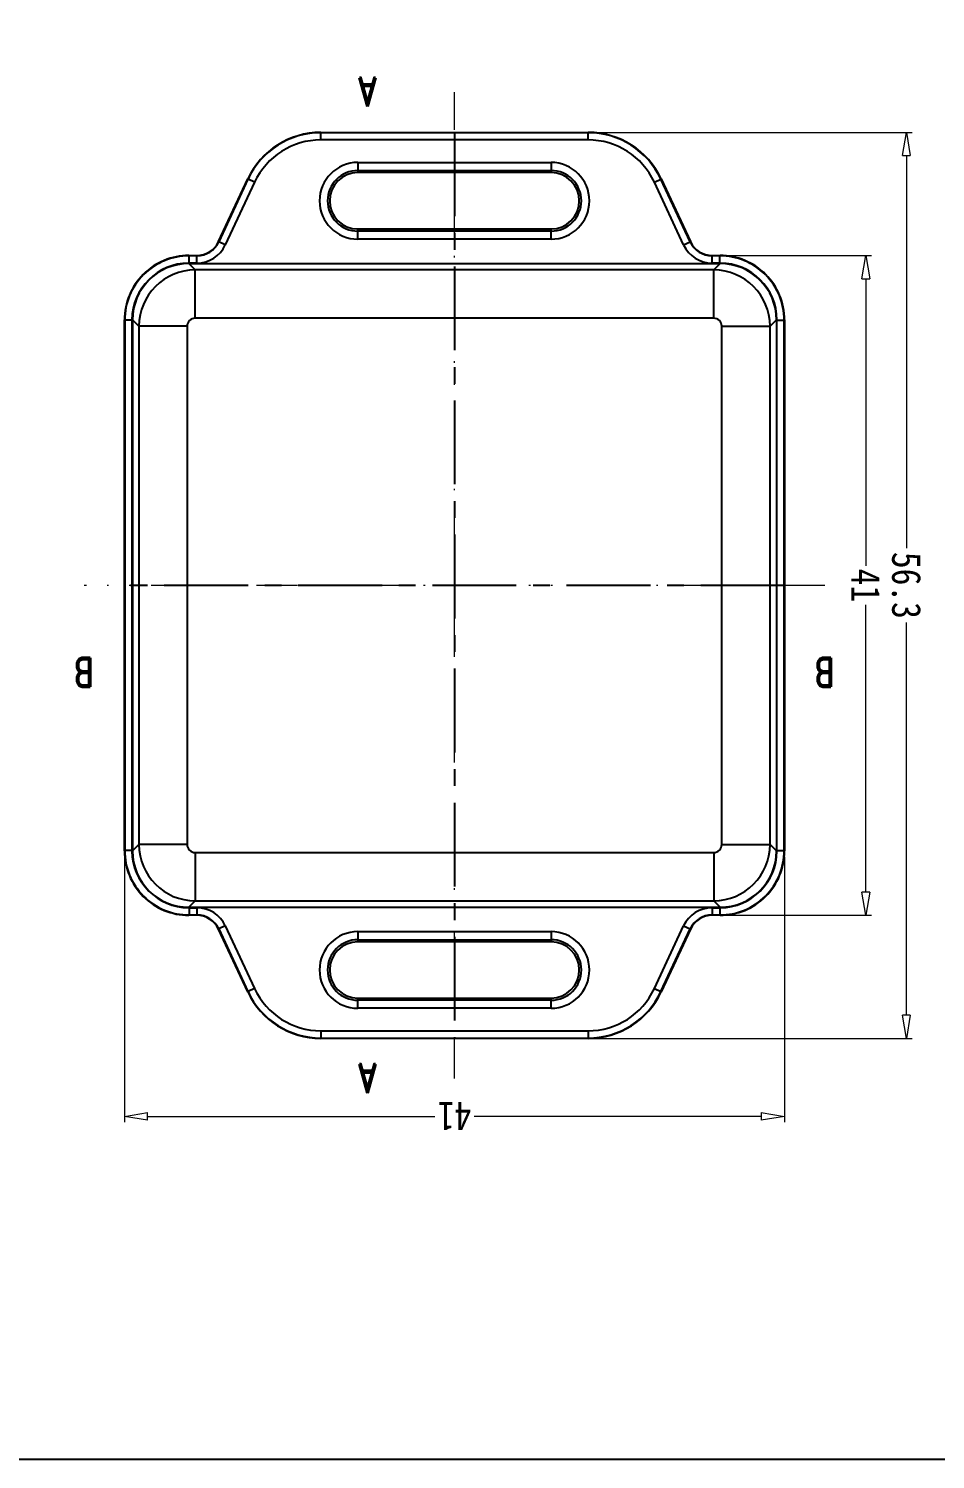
# Model space of a CAD drawing. Header units: millimetres. Extents: x 1786 to 3123, y -2632 to -1928.
# Drawn here: x 2829.3 to 2885.6, y -2632.3 to -2543.4 of the extents above; entities that cross this region are included whole.
import ezdxf
from ezdxf.enums import TextEntityAlignment as Align

# ---------------------------------------------------------------- set-up
doc = ezdxf.new("R2010")
doc.units = ezdxf.units.MM
doc.linetypes.add('CENTER', pattern=[50.8, 31.75, -6.35, 6.35, -6.35])
doc.linetypes.add('DIVIDE', pattern=[31.75, 12.7, -6.35, 0, -6.35, 0, -6.35])
doc.layers.add('dim', color=3, linetype='Continuous', lineweight=9)
doc.layers.add('hatch', color=56, linetype='Continuous', lineweight=9)
doc.styles.add('FFS', font='SIMFANG.TTF', dxfattribs={"width": 0.85})
doc.styles.add('LongTou', font='romand.shx', dxfattribs={"width": 0.8, "bigfont": 'whgdtxt.shx'})
doc.dimstyles.new('YanXiu', dxfattribs={"dimtxt": 2.5, "dimasz": 2.2, "dimexe": 1, "dimexo": 0.6, "dimgap": 0.66, "dimtad": 0, "dimzin": 9, "dimdsep": 46, "dimtxsty": 'FFS', "dimblk": 'CLOSEDBLANK', "dimcen": 0, "dimclrd": 256, "dimclre": 131, "dimclrt": 42, "dimazin": 0, "dimtfac": 1, "dimtofl": 0, "dimtmove": 0, "dimatfit": 3, "dimldrblk": 'CLOSEDBLANK', "dimfxl": 1, "dimlwd": 5, "dimlwe": 5, "dimarcsym": 0})

# ---------------------------------------------------------------- blocks, each defined once
blk = doc.blocks.new('_ClosedBlank')
at = {"color": 0, "linetype": 'ByBlock', "lineweight": -2}
for p, q in [((-1, 0.167), (0, 0)), ((-1, 0.167), (-1, -0.167)), ((0, 0), (-1, -0.167))]:
    blk.add_line(p, q, dxfattribs=at)
blk = doc.blocks.new('*D190')
at = {"layer": 'Defpoints', "color": 0}
for p in [(2773.039, -2374.464, 0), (2753.274, -2430.764), (2773.038, -2430.764, 0)]:
    blk.add_point(p, dxfattribs=at)
at = {"layer": 'dim', "color": 131, "lineweight": 5}
for p, q in [((2772.679, -2374.464), (2752.914, -2374.464)), ((2772.679, -2430.764), (2752.914, -2430.764))]:
    blk.add_line(p, q, dxfattribs=at)
at = {"layer": 'dim', "lineweight": 5}
for p, q in [((2753.274, -2375.904), (2753.274, -2400.306)), ((2753.274, -2429.324), (2753.274, -2404.921))]:
    blk.add_line(p, q, dxfattribs=at)
at = {"layer": 'dim', "lineweight": 5, "xscale": 1.44, "yscale": 1.44, "zscale": 1.44}
for p, rotation in [((2753.274, -2374.464), 90), ((2753.274, -2430.764), 270)]:
    blk.add_blockref('_ClosedBlank', p, dxfattribs=dict(at, rotation=rotation))
at = {"layer": 'dim', "color": 42, "insert": (2753.274, -2402.614), "char_height": 1.8, "attachment_point": 5, "rotation": 90, "style": 'FFS'}
blk.add_mtext('56.3', dxfattribs=at)
blk = doc.blocks.new('*D191')
at = {"layer": 'Defpoints', "color": 0}
for p in [(2764.843, -2382.114, 0), (2755.794, -2423.114), (2764.843, -2423.114, 0)]:
    blk.add_point(p, dxfattribs=at)
at = {"layer": 'dim', "color": 131, "lineweight": 5}
for p, q in [((2764.484, -2382.114), (2755.434, -2382.114)), ((2764.484, -2423.114), (2755.434, -2423.114))]:
    blk.add_line(p, q, dxfattribs=at)
at = {"layer": 'dim', "lineweight": 5}
for p, q in [((2755.794, -2383.554), (2755.794, -2401.398)), ((2755.794, -2421.674), (2755.794, -2403.83))]:
    blk.add_line(p, q, dxfattribs=at)
at = {"layer": 'dim', "lineweight": 5, "xscale": 1.44, "yscale": 1.44, "zscale": 1.44}
for p, rotation in [((2755.794, -2382.114), 90), ((2755.794, -2423.114), 270)]:
    blk.add_blockref('_ClosedBlank', p, dxfattribs=dict(at, rotation=rotation))
at = {"layer": 'dim', "color": 42, "insert": (2755.794, -2402.614), "char_height": 1.8, "attachment_point": 5, "rotation": 90, "style": 'FFS'}
blk.add_mtext('41', dxfattribs=at)
blk = doc.blocks.new('*D205')
at = {"layer": 'Defpoints', "color": 0}
for p in [(2801.843, -2369.614), (2760.843, -2386.114, 0), (2801.843, -2386.114, 0)]:
    blk.add_point(p, dxfattribs=at)
at = {"layer": 'dim', "color": 131, "lineweight": 5}
for p, q in [((2760.843, -2385.754), (2760.843, -2369.254)), ((2801.843, -2385.754), (2801.843, -2369.254))]:
    blk.add_line(p, q, dxfattribs=at)
at = {"layer": 'dim', "lineweight": 5}
for p, q in [((2762.283, -2369.614), (2780.127, -2369.614)), ((2800.403, -2369.614), (2782.559, -2369.614))]:
    blk.add_line(p, q, dxfattribs=at)
at = {"layer": 'dim', "lineweight": 5, "xscale": 1.44, "yscale": 1.44, "zscale": 1.44, "rotation": 180}
blk.add_blockref('_ClosedBlank', (2760.843, -2369.614), dxfattribs=at)
at = {"layer": 'dim', "lineweight": 5, "xscale": 1.44, "yscale": 1.44, "zscale": 1.44}
blk.add_blockref('_ClosedBlank', (2801.843, -2369.614), dxfattribs=at)
at = {"layer": 'dim', "color": 42, "insert": (2781.343, -2369.614), "char_height": 1.8, "attachment_point": 5, "style": 'FFS'}
blk.add_mtext('41', dxfattribs=at)
blk = doc.blocks.new('*u246')
at = {"color": 7, "linetype": 'Continuous'}
for p, q in [((-45.512, 115.86, 0), (-28.903, 115.86, 0)), ((-45.512, 115.86, 0), (-45.5, 115.842, 0)), ((-45.501, 115.392, 0), (-45.501, 115.842, 0)), ((-28.914, 115.842, 0), (-45.5, 115.842, 0)), ((-28.914, 115.842, 0), (-28.903, 115.86, 0)), ((-28.914, 115.392, 0), (-28.914, 115.842, 0)), ((-28.914, 115.392, 0), (-45.501, 115.392, 0)), ((-43.207, 113.992, 0), (-31.207, 113.992, 0)), ((-43.207, 113.992, 0), (-43.207, 113.36, 0)), ((-31.207, 113.992, 0), (-31.207, 113.36, 0)), ((-51.861, 109.076, 0), (-50.044, 112.973, 0)), ((-50.032, 112.955, 0), (-51.849, 109.058, 0)), ((-50.044, 112.973, 0), (-50.032, 112.955, 0)), ((-49.624, 112.765, 0), (-50.032, 112.955, 0)), ((-43.207, 113.493, 0), (-31.207, 113.493, 0)), ((-31.207, 113.36, 0), (-43.207, 113.36, 0)), ((-24.79, 112.765, 0), (-24.383, 112.955, 0)), ((-24.382, 112.955, 0), (-24.371, 112.973, 0)), ((-22.565, 109.058, 0), (-24.382, 112.955, 0)), ((-24.371, 112.973, 0), (-22.554, 109.076, 0)), ((-49.624, 112.765, 0), (-51.442, 108.868, 0)), ((-22.973, 108.868, 0), (-24.79, 112.765, 0)), ((-43.207, 109.86, 0), (-31.207, 109.86, 0)), ((-43.207, 109.228, 0), (-43.207, 109.86, 0)), ((-31.207, 109.728, 0), (-43.207, 109.728, 0)), ((-31.207, 109.228, 0), (-31.207, 109.86, 0)), ((-51.849, 109.058, 0), (-51.861, 109.076, 0)), ((-51.442, 108.868, 0), (-51.849, 109.058, 0)), ((-31.207, 109.228, 0), (-43.207, 109.228, 0)), ((-22.973, 108.868, 0), (-22.565, 109.058, 0)), ((-22.565, 109.058, 0), (-22.554, 109.076, 0)), ((-20.704, 107.71, 0), (-53.711, 107.71, 0)), ((-53.312, 107.312, 0), (-53.711, 107.71, 0)), ((-53.707, 108.21, 0), (-53.22, 108.21, 0)), ((-53.689, 108.192, 0), (-53.707, 108.21, 0)), ((-53.69, 107.742, 0), (-53.69, 108.192, 0)), ((-53.209, 107.742, 0), (-53.69, 107.742, 0)), ((-53.209, 108.192, 0), (-53.689, 108.192, 0)), ((-53.209, 108.192, 0), (-53.22, 108.21, 0)), ((-53.209, 107.742, 0), (-53.209, 108.192, 0)), ((-21.206, 108.192, 0), (-21.194, 108.21, 0)), ((-20.725, 108.192, 0), (-21.206, 108.192, 0)), ((-21.206, 107.742, 0), (-21.206, 108.192, 0)), ((-20.725, 107.742, 0), (-21.206, 107.742, 0)), ((-21.194, 108.21, 0), (-20.707, 108.21, 0)), ((-21.103, 107.312, 0), (-20.704, 107.71, 0)), ((-20.707, 108.21, 0), (-20.725, 108.192, 0)), ((-20.725, 107.742, 0), (-20.725, 108.192, 0)), ((-21.103, 107.312, 0), (-53.312, 107.312, 0)), ((-53.312, 104.314, 0), (-53.312, 107.312, 0)), ((-21.103, 104.314, 0), (-21.103, 107.312, 0)), ((-57.707, 71.21, 0), (-57.707, 104.21, 0)), ((-57.689, 104.192, 0), (-57.707, 104.21, 0)), ((-57.689, 104.192, 0), (-57.689, 71.228, 0)), ((-57.239, 104.192, 0), (-57.689, 104.192, 0)), ((-57.239, 104.192, 0), (-57.239, 71.228, 0)), ((-57.207, 71.207, 0), (-57.207, 104.214, 0)), ((-56.809, 103.815, 0), (-57.207, 104.214, 0)), ((-21.103, 104.314, 0), (-53.312, 104.314, 0)), ((-17.606, 103.815, 0), (-17.207, 104.214, 0)), ((-17.207, 71.207, 0), (-17.207, 104.214, 0)), ((-17.175, 104.192, 0), (-16.725, 104.192, 0)), ((-17.175, 71.228, 0), (-17.175, 104.192, 0)), ((-16.707, 104.21, 0), (-16.725, 104.192, 0)), ((-16.725, 71.228, 0), (-16.725, 104.192, 0)), ((-16.707, 104.21, 0), (-16.707, 71.21, 0)), ((-56.809, 103.815, 0), (-56.809, 71.606, 0)), ((-53.811, 103.815, 0), (-56.809, 103.815, 0)), ((-53.811, 103.815, 0), (-53.811, 71.606, 0)), ((-20.603, 103.815, 0), (-17.606, 103.815, 0)), ((-20.603, 71.606, 0), (-20.603, 103.815, 0)), ((-17.606, 71.606, 0), (-17.606, 103.815, 0)), ((-57.707, 71.21, 0), (-57.689, 71.228, 0)), ((-57.239, 71.228, 0), (-57.689, 71.228, 0)), ((-56.809, 71.606, 0), (-57.207, 71.207, 0)), ((-53.811, 71.606, 0), (-56.809, 71.606, 0)), ((-20.603, 71.606, 0), (-17.606, 71.606, 0)), ((-17.606, 71.606, 0), (-17.207, 71.207, 0)), ((-17.175, 71.228, 0), (-16.725, 71.228, 0)), ((-16.725, 71.228, 0), (-16.707, 71.21, 0)), ((-53.312, 71.106, 0), (-53.312, 68.109, 0)), ((-53.312, 71.106, 0), (-21.103, 71.106, 0)), ((-21.103, 71.106, 0), (-21.103, 68.109, 0)), ((-53.312, 68.109, 0), (-53.711, 67.71, 0)), ((-20.704, 67.71, 0), (-53.711, 67.71, 0)), ((-53.69, 67.678, 0), (-53.69, 67.228, 0)), ((-53.69, 67.678, 0), (-53.209, 67.678, 0)), ((-53.312, 68.109, 0), (-21.103, 68.109, 0)), ((-53.209, 67.678, 0), (-53.209, 67.228, 0)), ((-21.206, 67.678, 0), (-21.206, 67.228, 0)), ((-21.206, 67.678, 0), (-20.725, 67.678, 0)), ((-21.103, 68.109, 0), (-20.704, 67.71, 0)), ((-20.725, 67.678, 0), (-20.725, 67.228, 0)), ((-53.707, 67.21, 0), (-53.689, 67.228, 0)), ((-53.22, 67.21, 0), (-53.707, 67.21, 0)), ((-53.689, 67.228, 0), (-53.209, 67.228, 0)), ((-53.209, 67.228, 0), (-53.22, 67.21, 0)), ((-21.206, 67.228, 0), (-21.194, 67.21, 0)), ((-21.206, 67.228, 0), (-20.725, 67.228, 0)), ((-20.707, 67.21, 0), (-21.194, 67.21, 0)), ((-20.725, 67.228, 0), (-20.707, 67.21, 0)), ((-51.849, 66.362, 0), (-51.861, 66.344, 0)), ((-50.043, 62.447, 0), (-51.861, 66.344, 0)), ((-51.442, 66.552, 0), (-51.849, 66.362, 0)), ((-51.849, 66.362, 0), (-50.032, 62.465, 0)), ((-51.442, 66.552, 0), (-49.624, 62.655, 0)), ((-43.207, 66.192, 0), (-43.207, 65.56, 0)), ((-43.207, 66.192, 0), (-31.207, 66.192, 0)), ((-31.207, 66.192, 0), (-31.207, 65.56, 0)), ((-24.79, 62.655, 0), (-22.973, 66.552, 0)), ((-24.382, 62.465, 0), (-22.565, 66.362, 0)), ((-22.554, 66.344, 0), (-24.371, 62.447, 0)), ((-22.973, 66.552, 0), (-22.565, 66.362, 0)), ((-22.565, 66.362, 0), (-22.554, 66.344, 0)), ((-43.207, 65.693, 0), (-31.207, 65.693, 0)), ((-31.207, 65.56, 0), (-43.207, 65.56, 0)), ((-50.032, 62.465, 0), (-50.044, 62.447, 0)), ((-49.624, 62.655, 0), (-50.032, 62.465, 0)), ((-24.79, 62.655, 0), (-24.383, 62.465, 0)), ((-24.371, 62.447, 0), (-24.382, 62.465, 0)), ((-43.207, 61.428, 0), (-43.207, 62.06, 0)), ((-43.207, 62.06, 0), (-31.207, 62.06, 0)), ((-31.207, 61.928, 0), (-43.207, 61.928, 0)), ((-31.207, 61.428, 0), (-43.207, 61.428, 0)), ((-31.207, 61.428, 0), (-31.207, 62.06, 0)), ((-45.5, 59.578, 0), (-45.512, 59.56, 0)), ((-45.501, 60.028, 0), (-45.501, 59.578, 0)), ((-45.501, 60.028, 0), (-28.914, 60.028, 0)), ((-45.5, 59.578, 0), (-28.914, 59.578, 0)), ((-28.914, 60.028, 0), (-28.914, 59.578, 0)), ((-28.903, 59.56, 0), (-28.914, 59.578, 0)), ((-28.902, 59.56, 0), (-45.512, 59.56, 0))]:
    blk.add_line(p, q, dxfattribs=at)
at = {"color": 1, "linetype": 'CENTER', "ltscale": 0.164}
for p, q in [((-37.207, 59.56, 0), (-37.207, 115.86, 0)), ((-57.707, 87.71, 0), (-16.707, 87.71, 0))]:
    blk.add_line(p, q, dxfattribs=at)
at = {"color": 7, "linetype": 'Continuous'}
for centre, radius, start, end in [((-45.512, 110.86, 0), 5, 89.99682, 155.00354), ((-45.501, 110.842, 0), 5, 89.99679, 155.00357), ((-28.914, 110.842, 0), 5, 24.99643, 90.00321), ((-28.902, 110.86, 0), 5, 24.99646, 90.00318), ((-45.501, 110.842, 0), 4.55, 89.99975, 155.00025), ((-28.914, 110.842, 0), 4.55, 24.99975, 90.00025), ((-43.207, 111.61, 0), 2.382, 90, 270), ((-31.207, 111.61, 0), 2.382, 270, 90), ((-43.207, 111.61, 0), 1.882, 90, 270), ((-43.207, 111.61, 0), 1.75, 90, 270), ((-31.207, 111.61, 0), 1.882, 270, 90), ((-31.207, 111.61, 0), 1.75, 270, 90), ((-53.22, 109.71, 0), 1.5, 270.36502, 334.63798), ((-53.209, 109.692, 0), 1.5, 269.99777, 335.00523), ((-53.209, 109.692, 0), 1.95, 269.99978, 335.0001), ((-53.215, 109.708, 0), 1.495, 334.63028, 334.99906), ((-21.206, 109.692, 0), 1.95, 204.99978, 270.0001), ((-21.206, 109.692, 0), 1.5, 204.99759, 270.00508), ((-21.201, 109.707, 0), 1.493, 204.9995, 205.36873), ((-21.194, 109.71, 0), 1.5, 205.36484, 269.63783), ((-53.707, 104.21, 0), 4, 89.99577, 180.00396), ((-53.69, 104.192, 0), 4, 89.99568, 180.00405), ((-53.69, 104.193, 0), 3.55, 90.38646, 179.61351), ((-53.689, 104.203, 0), 3.539, 90.00846, 90.39713), ((-53.22, 109.703, 0), 1.493, 269.99959, 270.36883), ((-21.194, 109.705, 0), 1.495, 269.6302, 269.99899), ((-20.725, 104.192, 0), 4, 359.99595, 90.00432), ((-20.726, 104.203, 0), 3.539, 89.60287, 89.99154), ((-20.707, 104.21, 0), 4, 359.99604, 90.00423), ((-20.725, 104.193, 0), 3.55, 0.38649, 89.61354), ((-53.305, 103.808, 0), 3.503, 90.10544, 179.89408), ((-21.109, 103.808, 0), 3.503, 0.10543, 89.89408), ((-53.701, 104.192, 0), 3.539, 179.60321, 179.99199), ((-53.312, 103.815, 0), 0.499, 89.97829, 180.02171), ((-21.102, 103.815, 0), 0.499, 359.97828, 90.02172), ((-20.714, 104.192, 0), 3.539, 0.00802, 0.39679), ((-53.707, 71.21, 0), 4, 179.99604, 270.00423), ((-53.69, 71.228, 0), 4, 179.99595, 270.00432), ((-53.701, 71.228, 0), 3.539, 180.00802, 180.39679), ((-53.69, 71.228, 0), 3.55, 180.38649, 269.61354), ((-53.305, 71.612, 0), 3.503, 180.10544, 269.89408), ((-53.312, 71.605, 0), 0.499, 179.97829, 270.02171), ((-21.102, 71.605, 0), 0.499, 269.97828, 0.02172), ((-21.109, 71.612, 0), 3.503, 270.10543, 359.89408), ((-20.725, 71.228, 0), 4, 269.99568, 0.00405), ((-20.707, 71.21, 0), 4, 269.99577, 0.00396), ((-20.725, 71.228, 0), 3.55, 270.38646, 359.61351), ((-20.714, 71.228, 0), 3.539, 359.60321, 359.99199), ((-53.689, 71.217, 0), 3.539, 269.60287, 269.99154), ((-53.209, 65.728, 0), 1.95, 24.99979, 90.00009), ((-21.206, 65.728, 0), 1.95, 89.99979, 155.00009), ((-20.726, 71.217, 0), 3.539, 270.00846, 270.39713), ((-53.22, 65.716, 0), 1.495, 89.6302, 89.99899), ((-53.22, 65.71, 0), 1.5, 25.36484, 89.63783), ((-53.209, 65.728, 0), 1.5, 24.99759, 90.00508), ((-21.206, 65.728, 0), 1.5, 89.99777, 155.00523), ((-21.194, 65.71, 0), 1.5, 90.36502, 154.63798), ((-21.194, 65.718, 0), 1.493, 89.99959, 90.36883), ((-53.214, 65.713, 0), 1.493, 24.9995, 25.36873), ((-43.207, 63.81, 0), 2.382, 90, 270), ((-31.207, 63.81, 0), 2.382, 270, 90), ((-21.199, 65.712, 0), 1.495, 154.63028, 154.99906), ((-43.207, 63.81, 0), 1.882, 90, 270), ((-43.207, 63.81, 0), 1.75, 90, 270), ((-31.207, 63.81, 0), 1.882, 270, 90), ((-31.207, 63.81, 0), 1.75, 270, 90), ((-45.512, 64.56, 0), 5, 204.99646, 270.00318), ((-45.501, 64.578, 0), 5, 204.99643, 270.00321), ((-45.501, 64.578, 0), 4.55, 204.99975, 270.00025), ((-28.914, 64.578, 0), 4.55, 269.99975, 335.00025), ((-28.914, 64.578, 0), 5, 269.99679, 335.00357), ((-28.902, 64.56, 0), 5, 269.99682, 335.00354)]:
    blk.add_arc(centre, radius, start, end, dxfattribs=at)
for centre, major_axis, start_param, end_param in [((-53.704, 104.207, 0), (-2.48, 2.48), -0.784447, 0.784447), ((-20.711, 104.207, 0), (2.48, 2.48), -0.784447, 0.784447), ((-53.704, 71.214, 0), (2.48, 2.48), 2.357146, 3.926039), ((-20.711, 71.214, 0), (-2.48, 2.48), -3.926039, -2.357146)]:
    blk.add_ellipse(centre, major_axis=major_axis, ratio=0.998099, start_param=start_param, end_param=end_param, dxfattribs=at)
at = {"layer": 'Defpoints', "color": 2}
blk.add_lwpolyline([(-101.551, 142.025), (101.551, 142.025), (101.551, 0), (-101.551, 0)], close=True, dxfattribs=at)
at = {"layer": 'hatch', "color": 2, "linetype": 'DIVIDE', "ltscale": 0.2}
for p, q in [((-37.207, 118.36, 0), (-37.207, 57.06)), ((-60.207, 87.71, 0), (-14.207, 87.71))]:
    blk.add_line(p, q, dxfattribs=at)
at = {"layer": 'hatch', "color": 2, "elevation": 0}
for points in [[(-37.207, 118.36, 0, 0, 0), (-35.407, 118.36, 0.54, 0, 0), (-33.607, 118.36, 0, 0, 0)], [(-60.207, 87.71, 0, 0, 0), (-60.207, 89.51, 0.54, 0, 0), (-60.207, 91.31, 0, 0, 0)]]:
    blk.add_lwpolyline(points, format="xyseb", dxfattribs=at)
at = {"layer": 'hatch', "color": 2}
for points in [[(-14.207, 87.71, 0, 0, 0), (-14.207, 89.51, 0.54, 0, 0), (-14.207, 91.31, 0, 0, 0)], [(-37.207, 57.06, 0, 0, 0), (-35.407, 57.06, 0.54, 0, 0), (-33.607, 57.06, 0, 0, 0)]]:
    blk.add_lwpolyline(points, format="xyseb", dxfattribs=at)
at = {"layer": 'hatch', "color": 6, "style": 'LongTou', "width": 0.8}
for s, p in [('A', (-31.807, 118.36, 0)), ('B', (-60.207, 93.11, 0)), ('B', (-14.207, 93.11)), ('A', (-31.807, 57.06))]:
    blk.add_text(s, height=1.8, dxfattribs=at).set_placement(p, align=Align.MIDDLE)
at = {"layer": 'dim'}
dim = blk.add_linear_dim(base=(-16.707, 120.71), p1=(-57.707, 104.21, 0), p2=(-16.707, 104.21, 0), dimstyle='YanXiu', override={"dimtxt": 1.8, "dimasz": 1.44, "dimexe": 0.35982, "dimexo": 0.35982, "dimgap": 0.35982, "dimzin": 8}, dxfattribs=at)
dim.commit()
dim.dimension.update_dxf_attribs({"geometry": '*D205', "text_midpoint": (-37.207, 120.71), "insert": (-2818.55, 2490.324)})
for base, p1, p2, picture, middle in [((-65.276, 59.56), (-45.512, 115.86, 0), (-45.512, 59.56, 0), '*D190', (-65.276, 87.71)), ((-62.756, 67.21), (-53.707, 108.21, 0), (-53.707, 67.21, 0), '*D191', (-62.756, 87.71))]:
    dim = blk.add_linear_dim(base=base, p1=p1, p2=p2, angle=90, dimstyle='YanXiu', override={"dimtxt": 1.8, "dimasz": 1.44, "dimexe": 0.35982, "dimexo": 0.35982, "dimgap": 0.35982, "dimzin": 8}, dxfattribs=at)
    dim.commit()
    dim.dimension.update_dxf_attribs({"geometry": picture, "text_midpoint": middle, "insert": (-2818.55, 2490.324)})

msp = doc.modelspace()

# ---------------------------------------------------------------- block references
at = {"rotation": 180}
msp.add_blockref('*u246', (2818.55, -2490.324, 0), dxfattribs=at)

doc.saveas('drawing.dxf')
